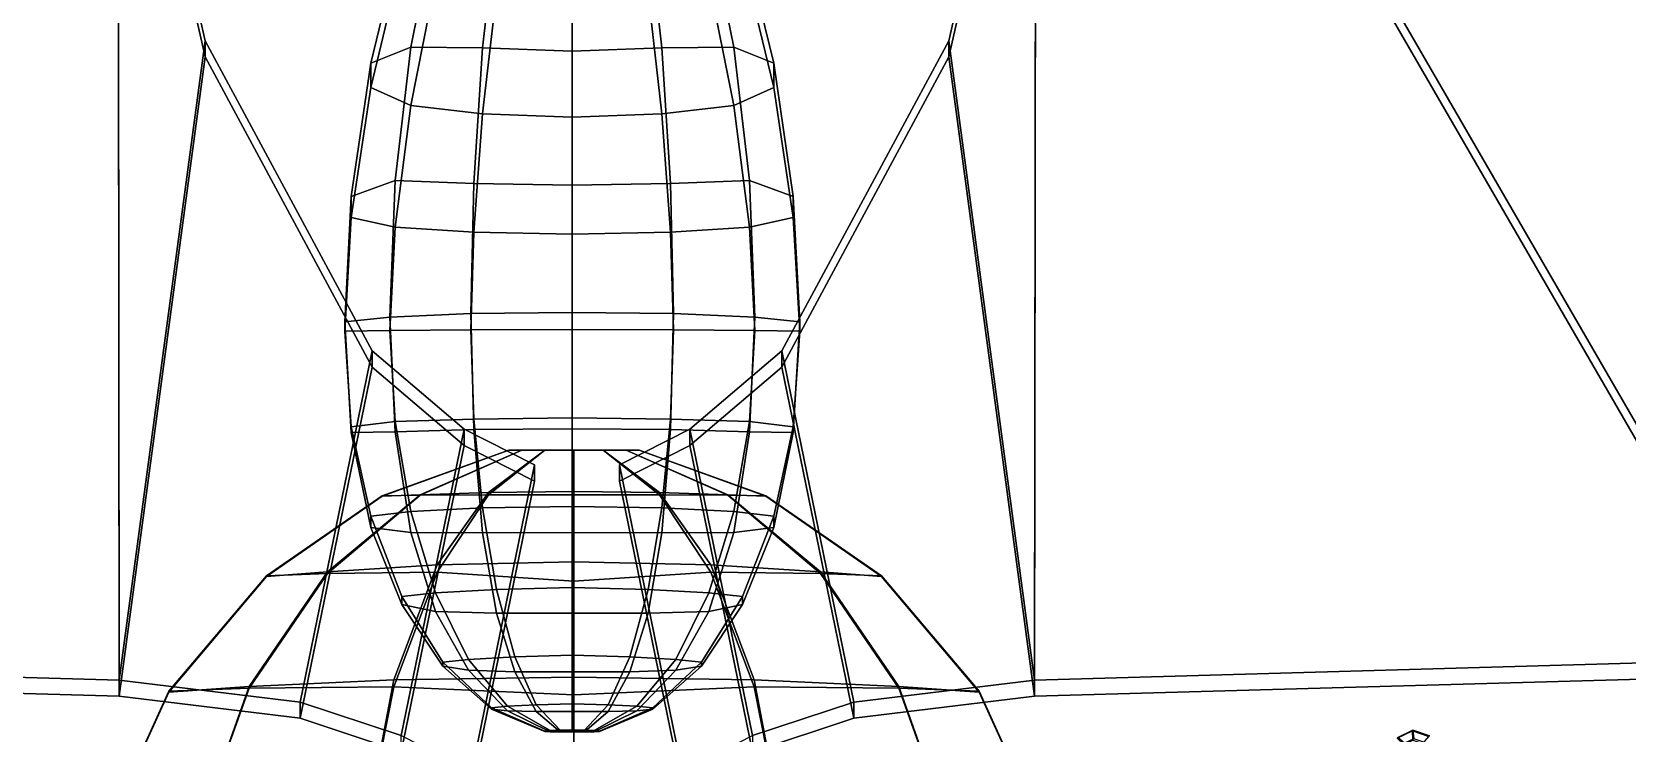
# Model space of a CAD drawing. Header units: metres. Extents: x -10 to 10, y -2.5 to 10.2.
# Drawn here: x -0.807 to 1.554, y 0.758 to 1.795 of the extents above; entities that cross this region are included whole.
import ezdxf

# ---------------------------------------------------------------- set-up
doc = ezdxf.new("R2010")
doc.units = ezdxf.units.M
for name, color, linetype in [('ABDO', 2, 'CONTINUOUS'), ('LEG$F', 19, 'CONTINUOUS'), ('THORAX', 15, 'CONTINUOUS'), ('WINGHIND', 10, 'CONTINUOUS')]:
    doc.layers.add(name, color=color, linetype=linetype)

msp = doc.modelspace()

# ---------------------------------------------------------------- linework, layer by layer
at = {"layer": 'ABDO', "color": 2}
for points in [[(-0.305144, 1.74866, -0.226826), (-0.259034, 1.93763, -0.194177), (-0.209116, 1.95369, -0.345951), (-0.246093, 1.77245, -0.408615)], [(-0.305144, 1.71266, -0.032744), (-0.259034, 1.90369, -0.02754), (-0.259034, 1.93763, -0.194177), (-0.305144, 1.74866, -0.226826)], [(-0.246093, 1.77245, -0.408615), (-0.209116, 1.95369, -0.345951), (-0.119167, 1.94983, -0.445587), (-0.139688, 1.77134, -0.527811)], [(-0.139688, 1.77134, -0.527811), (-0.119167, 1.94983, -0.445587), (-0.007003, 1.94483, -0.478909), (-0.007003, 1.76637, -0.567152)], [(-0.007003, 1.76637, -0.567152), (-0.007003, 1.94483, -0.478909), (0.105161, 1.94983, -0.445587), (0.125681, 1.77134, -0.527811)], [(0.125681, 1.77134, -0.527811), (0.105161, 1.94983, -0.445587), (0.195109, 1.95369, -0.345951), (0.232087, 1.77245, -0.408615)], [(0.232087, 1.77245, -0.408615), (0.195109, 1.95369, -0.345951), (0.245027, 1.93763, -0.194176), (0.291138, 1.74866, -0.226826)], [(0.291138, 1.74866, -0.226826), (0.245027, 1.93763, -0.194176), (0.245027, 1.90369, -0.02754), (0.291138, 1.71266, -0.032745)], [(-0.246093, 1.68608, 0.123356), (-0.209116, 1.87065, 0.113187), (-0.259034, 1.90369, -0.02754), (-0.305144, 1.71266, -0.032744)], [(0.291138, 1.71266, -0.032745), (0.245027, 1.90369, -0.02754), (0.195109, 1.87065, 0.113187), (0.232087, 1.68608, 0.123356)], [(-0.139688, 1.6735, 0.224906), (-0.119167, 1.85197, 0.201109), (-0.209116, 1.87065, 0.113187), (-0.246093, 1.68608, 0.123356)], [(0.232087, 1.68608, 0.123356), (0.195109, 1.87065, 0.113187), (0.105161, 1.85197, 0.201109), (0.125682, 1.6735, 0.224906)], [(-0.007003, 1.66853, 0.260914), (-0.007003, 1.84697, 0.231482), (-0.119167, 1.85197, 0.201109), (-0.139688, 1.6735, 0.224906)], [(0.125682, 1.6735, 0.224906), (0.105161, 1.85197, 0.201109), (-0.007003, 1.84697, 0.231482), (-0.007003, 1.66853, 0.260914)], [(-0.333928, 1.55144, -0.252947), (-0.305144, 1.74866, -0.226826), (-0.246093, 1.77245, -0.408615), (-0.269177, 1.57503, -0.449128)], [(-0.269177, 1.57503, -0.449128), (-0.246093, 1.77245, -0.408615), (-0.139688, 1.77134, -0.527811), (-0.152498, 1.57064, -0.572917)], [(-0.152498, 1.57064, -0.572917), (-0.139688, 1.77134, -0.527811), (-0.007003, 1.76637, -0.567152), (-0.007003, 1.56811, -0.615544)], [(-0.007003, 1.56811, -0.615544), (-0.007003, 1.76637, -0.567152), (0.125681, 1.77134, -0.527811), (0.138492, 1.57064, -0.572917)], [(0.138492, 1.57064, -0.572917), (0.125681, 1.77134, -0.527811), (0.232087, 1.77245, -0.408615), (0.25517, 1.57503, -0.449128)], [(0.25517, 1.57503, -0.449128), (0.232087, 1.77245, -0.408615), (0.291138, 1.74866, -0.226826), (0.319921, 1.55144, -0.252947)], [(-0.333928, 1.52014, -0.047354), (-0.305144, 1.71266, -0.032744), (-0.305144, 1.74866, -0.226826), (-0.333928, 1.55144, -0.252947)], [(0.319921, 1.55144, -0.252947), (0.291138, 1.74866, -0.226826), (0.291138, 1.71266, -0.032745), (0.319921, 1.52014, -0.047354)], [(-0.269176, 1.50582, 0.118944), (-0.246093, 1.68608, 0.123356), (-0.305144, 1.71266, -0.032744), (-0.333928, 1.52014, -0.047354)], [(0.319921, 1.52014, -0.047354), (0.291138, 1.71266, -0.032745), (0.232087, 1.68608, 0.123356), (0.25517, 1.50582, 0.118944)], [(-0.152498, 1.49837, 0.231903), (-0.139688, 1.6735, 0.224906), (-0.246093, 1.68608, 0.123356), (-0.269176, 1.50582, 0.118944)], [(0.25517, 1.50582, 0.118944), (0.232087, 1.68608, 0.123356), (0.125682, 1.6735, 0.224906), (0.138492, 1.49837, 0.231902)], [(-0.007003, 1.49554, 0.272107), (-0.007003, 1.66853, 0.260914), (-0.139688, 1.6735, 0.224906), (-0.152498, 1.49837, 0.231903)], [(0.138492, 1.49837, 0.231902), (0.125682, 1.6735, 0.224906), (-0.007003, 1.66853, 0.260914), (-0.007003, 1.49554, 0.272107)], [(-0.343712, 1.36608, -0.267114), (-0.333928, 1.55144, -0.252947), (-0.269177, 1.57503, -0.449128), (-0.277023, 1.37306, -0.452391)], [(-0.277023, 1.37306, -0.452391), (-0.269177, 1.57503, -0.449128), (-0.152498, 1.57064, -0.572917), (-0.156852, 1.37839, -0.580723)], [(-0.156852, 1.37839, -0.580723), (-0.152498, 1.57064, -0.572917), (-0.007003, 1.56811, -0.615544), (-0.007003, 1.37987, -0.624268)], [(-0.007003, 1.37987, -0.624268), (-0.007003, 1.56811, -0.615544), (0.138492, 1.57064, -0.572917), (0.142846, 1.37839, -0.580723)], [(0.142846, 1.37839, -0.580723), (0.138492, 1.57064, -0.572917), (0.25517, 1.57503, -0.449128), (0.263016, 1.37306, -0.452391)], [(0.263016, 1.37306, -0.452391), (0.25517, 1.57503, -0.449128), (0.319921, 1.55144, -0.252947), (0.329705, 1.36608, -0.267114)], [(-0.343712, 1.35235, -0.06163), (-0.333928, 1.52014, -0.047354), (-0.333928, 1.55144, -0.252947), (-0.343712, 1.36608, -0.267114)], [(0.329705, 1.36608, -0.267114), (0.319921, 1.55144, -0.252947), (0.319921, 1.52014, -0.047354), (0.329705, 1.35235, -0.06163)], [(-0.277023, 1.35306, 0.109922), (-0.269176, 1.50582, 0.118944), (-0.333928, 1.52014, -0.047354), (-0.343712, 1.35235, -0.06163)], [(0.329705, 1.35235, -0.06163), (0.319921, 1.52014, -0.047354), (0.25517, 1.50582, 0.118944), (0.263016, 1.35306, 0.109921)], [(-0.156852, 1.35426, 0.227973), (-0.152498, 1.49837, 0.231903), (-0.269176, 1.50582, 0.118944), (-0.277023, 1.35306, 0.109922)], [(-0.007003, 1.3546, 0.270054), (-0.007003, 1.49554, 0.272107), (-0.152498, 1.49837, 0.231903), (-0.156852, 1.35426, 0.227973)], [(0.142846, 1.35426, 0.227973), (0.138492, 1.49837, 0.231902), (-0.007003, 1.49554, 0.272107), (-0.007003, 1.3546, 0.270054)], [(0.263016, 1.35306, 0.109921), (0.25517, 1.50582, 0.118944), (0.138492, 1.49837, 0.231902), (0.142846, 1.35426, 0.227973)], [(-0.333928, 1.20249, -0.270682), (-0.343712, 1.36608, -0.267114), (-0.277023, 1.37306, -0.452391), (-0.269177, 1.20324, -0.446507)], [(-0.269177, 1.20324, -0.446507), (-0.277023, 1.37306, -0.452391), (-0.156852, 1.37839, -0.580723), (-0.152498, 1.20655, -0.568381)], [(-0.152498, 1.20655, -0.568381), (-0.156852, 1.37839, -0.580723), (-0.007003, 1.37987, -0.624268), (-0.007003, 1.20788, -0.610017)], [(-0.007003, 1.20788, -0.610017), (-0.007003, 1.37987, -0.624268), (0.142846, 1.37839, -0.580723), (0.138492, 1.20655, -0.568381)], [(0.138492, 1.20655, -0.568381), (0.142846, 1.37839, -0.580723), (0.263016, 1.37306, -0.452391), (0.25517, 1.20324, -0.446507)], [(0.25517, 1.20324, -0.446507), (0.263016, 1.37306, -0.452391), (0.329705, 1.36608, -0.267114), (0.319921, 1.20249, -0.270682)], [(-0.333928, 1.21063, -0.078103), (-0.343712, 1.35235, -0.06163), (-0.343712, 1.36608, -0.267114), (-0.333928, 1.20249, -0.270682)], [(-0.269176, 1.2185, 0.092824), (-0.277023, 1.35306, 0.109922), (-0.343712, 1.35235, -0.06163), (-0.333928, 1.21063, -0.078103)], [(-0.152498, 1.22217, 0.209235), (-0.156852, 1.35426, 0.227973), (-0.277023, 1.35306, 0.109922), (-0.269176, 1.2185, 0.092824)], [(-0.007003, 1.22378, 0.250754), (-0.007003, 1.3546, 0.270054), (-0.156852, 1.35426, 0.227973), (-0.152498, 1.22217, 0.209235)], [(0.138492, 1.22217, 0.209235), (0.142846, 1.35426, 0.227973), (-0.007003, 1.3546, 0.270054), (-0.007003, 1.22378, 0.250754)], [(0.25517, 1.2185, 0.092824), (0.263016, 1.35306, 0.109921), (0.142846, 1.35426, 0.227973), (0.138492, 1.22217, 0.209235)], [(0.319921, 1.21063, -0.078103), (0.329705, 1.35235, -0.06163), (0.263016, 1.35306, 0.109921), (0.25517, 1.2185, 0.092824)], [(0.319921, 1.20249, -0.270682), (0.329705, 1.36608, -0.267114), (0.329705, 1.35235, -0.06163), (0.319921, 1.21063, -0.078103)], [(-0.246093, 1.08557, 0.061255), (-0.269176, 1.2185, 0.092824), (-0.333928, 1.21063, -0.078103), (-0.305144, 1.07843, -0.095991)], [(-0.305144, 1.07843, -0.095991), (-0.333928, 1.21063, -0.078103), (-0.333928, 1.20249, -0.270682), (-0.305144, 1.06176, -0.275511)], [(-0.246094, 1.05432, -0.433612), (-0.269177, 1.20324, -0.446507), (-0.152498, 1.20655, -0.568381), (-0.139689, 1.05388, -0.541615)], [(-0.139688, 1.09065, 0.169375), (-0.152498, 1.22217, 0.209235), (-0.269176, 1.2185, 0.092824), (-0.246093, 1.08557, 0.061255)], [(-0.007003, 1.09309, 0.208204), (-0.007003, 1.22378, 0.250754), (-0.152498, 1.22217, 0.209235), (-0.139688, 1.09065, 0.169375)], [(-0.139689, 1.05388, -0.541615), (-0.152498, 1.20655, -0.568381), (-0.007003, 1.20788, -0.610017), (-0.007003, 1.05461, -0.579081)], [(0.125682, 1.09065, 0.169375), (0.138492, 1.22217, 0.209235), (-0.007003, 1.22378, 0.250754), (-0.007003, 1.09309, 0.208204)], [(-0.007003, 1.05461, -0.579081), (-0.007003, 1.20788, -0.610017), (0.138492, 1.20655, -0.568381), (0.125681, 1.05388, -0.541615)], [(0.125681, 1.05388, -0.541615), (0.138492, 1.20655, -0.568381), (0.25517, 1.20324, -0.446507), (0.232087, 1.05432, -0.433612)], [(0.232087, 1.08557, 0.061255), (0.25517, 1.2185, 0.092824), (0.138492, 1.22217, 0.209235), (0.125682, 1.09065, 0.169375)], [(0.291138, 1.07843, -0.095991), (0.319921, 1.21063, -0.078103), (0.25517, 1.2185, 0.092824), (0.232087, 1.08557, 0.061255)], [(0.291138, 1.06176, -0.275511), (0.319921, 1.20249, -0.270682), (0.319921, 1.21063, -0.078103), (0.291138, 1.07843, -0.095991)], [(-0.305144, 1.06176, -0.275511), (-0.333928, 1.20249, -0.270682), (-0.269177, 1.20324, -0.446507), (-0.246094, 1.05432, -0.433612)], [(0.232087, 1.05432, -0.433612), (0.25517, 1.20324, -0.446507), (0.319921, 1.20249, -0.270682), (0.291138, 1.06176, -0.275511)], [(-0.119167, 0.970234, 0.106378), (-0.139688, 1.09065, 0.169375), (-0.246093, 1.08557, 0.061255), (-0.209116, 0.965099, 0.014073)], [(-0.007003, 0.972853, 0.139753), (-0.007003, 1.09309, 0.208204), (-0.139688, 1.09065, 0.169375), (-0.119167, 0.970234, 0.106378)], [(0.105161, 0.970234, 0.106378), (0.125682, 1.09065, 0.169375), (-0.007003, 1.09309, 0.208204), (-0.007003, 0.972853, 0.139753)], [(0.195109, 0.965099, 0.014073), (0.232087, 1.08557, 0.061255), (0.125682, 1.09065, 0.169375), (0.105161, 0.970234, 0.106378)], [(-0.209116, 0.965099, 0.014073), (-0.246093, 1.08557, 0.061255), (-0.305144, 1.07843, -0.095991), (-0.259034, 0.959599, -0.118279)], [(-0.259034, 0.959599, -0.118279), (-0.305144, 1.07843, -0.095991), (-0.305144, 1.06176, -0.275511), (-0.259034, 0.947805, -0.269393)], [(0.245027, 0.959599, -0.118279), (0.291138, 1.07843, -0.095991), (0.232087, 1.08557, 0.061255), (0.195109, 0.965099, 0.014073)], [(0.245027, 0.947805, -0.269393), (0.291138, 1.06176, -0.275511), (0.291138, 1.07843, -0.095991), (0.245027, 0.959599, -0.118279)], [(-0.259034, 0.947805, -0.269393), (-0.305144, 1.06176, -0.275511), (-0.246094, 1.05432, -0.433612), (-0.209116, 0.937356, -0.405072)], [(-0.209116, 0.937356, -0.405072), (-0.246094, 1.05432, -0.433612), (-0.139689, 1.05388, -0.541615), (-0.119167, 0.935048, -0.495779)], [(-0.119167, 0.935048, -0.495779), (-0.139689, 1.05388, -0.541615), (-0.007003, 1.05461, -0.579081), (-0.007003, 0.935158, -0.527556)], [(-0.007003, 0.935158, -0.527556), (-0.007003, 1.05461, -0.579081), (0.125681, 1.05388, -0.541615), (0.105161, 0.935048, -0.495779)], [(0.105161, 0.935048, -0.495779), (0.125681, 1.05388, -0.541615), (0.232087, 1.05432, -0.433612), (0.195109, 0.937356, -0.405072)], [(0.195109, 0.937356, -0.405072), (0.232087, 1.05432, -0.433612), (0.291138, 1.06176, -0.275511), (0.245027, 0.947805, -0.269393)], [(-0.092128, 0.870713, 0.026041), (-0.119167, 0.970234, 0.106378), (-0.209116, 0.965099, 0.014073), (-0.160391, 0.866701, -0.044197)], [(-0.007003, 0.872888, 0.051563), (-0.007003, 0.972853, 0.139753), (-0.119167, 0.970234, 0.106378), (-0.092128, 0.870713, 0.026041)], [(0.078121, 0.870713, 0.026041), (0.105161, 0.970234, 0.106378), (-0.007003, 0.972853, 0.139753), (-0.007003, 0.872888, 0.051563)], [(0.146385, 0.866701, -0.044197), (0.195109, 0.965099, 0.014073), (0.105161, 0.970234, 0.106378), (0.078121, 0.870713, 0.026041)], [(-0.160391, 0.866701, -0.044197), (-0.209116, 0.965099, 0.014073), (-0.259034, 0.959599, -0.118279), (-0.198276, 0.862516, -0.144716)], [(-0.198276, 0.862516, -0.144716), (-0.259034, 0.959599, -0.118279), (-0.259034, 0.947805, -0.269393), (-0.198276, 0.856916, -0.257012)], [(-0.198276, 0.856916, -0.257012), (-0.259034, 0.947805, -0.269393), (-0.209116, 0.937356, -0.405072), (-0.160391, 0.850736, -0.358868)], [(0.184269, 0.862516, -0.144716), (0.245027, 0.959599, -0.118279), (0.195109, 0.965099, 0.014073), (0.146385, 0.866701, -0.044197)], [(0.146385, 0.850736, -0.358868), (0.195109, 0.937356, -0.405072), (0.245027, 0.947805, -0.269393), (0.184269, 0.856916, -0.257012)], [(0.184269, 0.856916, -0.257012), (0.245027, 0.947805, -0.269393), (0.245027, 0.959599, -0.118279), (0.184269, 0.862516, -0.144716)], [(-0.160391, 0.850736, -0.358868), (-0.209116, 0.937356, -0.405072), (-0.119167, 0.935048, -0.495779), (-0.092128, 0.848133, -0.428187)], [(-0.092128, 0.848133, -0.428187), (-0.119167, 0.935048, -0.495779), (-0.007003, 0.935158, -0.527556), (-0.007003, 0.848133, -0.452356)], [(-0.007003, 0.848133, -0.452356), (-0.007003, 0.935158, -0.527556), (0.105161, 0.935048, -0.495779), (0.078121, 0.848133, -0.428187)], [(0.078121, 0.848133, -0.428187), (0.105161, 0.935048, -0.495779), (0.195109, 0.937356, -0.405072), (0.146385, 0.850736, -0.358868)], [(-0.102754, 0.797349, -0.108513), (-0.160391, 0.866701, -0.044197), (-0.198276, 0.862516, -0.144716), (-0.126402, 0.794948, -0.171099)], [(-0.126402, 0.794948, -0.171099), (-0.198276, 0.862516, -0.144716), (-0.198276, 0.856916, -0.257012), (-0.126402, 0.793223, -0.239984)], [(-0.126402, 0.793223, -0.239984), (-0.198276, 0.856916, -0.257012), (-0.160391, 0.850736, -0.358868), (-0.102754, 0.790707, -0.302656)], [(-0.060141, 0.799654, -0.064799), (-0.092128, 0.870713, 0.026041), (-0.160391, 0.866701, -0.044197), (-0.102754, 0.797349, -0.108513)], [(-0.102754, 0.790707, -0.302656), (-0.160391, 0.850736, -0.358868), (-0.092128, 0.848133, -0.428187), (-0.060141, 0.789684, -0.345558)], [(-0.007003, 0.80101, -0.048866), (-0.007003, 0.872888, 0.051563), (-0.092128, 0.870713, 0.026041), (-0.060141, 0.799654, -0.064799)], [(0.046134, 0.799654, -0.064799), (0.078121, 0.870713, 0.026041), (-0.007003, 0.872888, 0.051563), (-0.007003, 0.80101, -0.048866)], [(0.088747, 0.797349, -0.108513), (0.146385, 0.866701, -0.044197), (0.078121, 0.870713, 0.026041), (0.046134, 0.799654, -0.064799)], [(0.046134, 0.789684, -0.345558), (0.078121, 0.848133, -0.428187), (0.146385, 0.850736, -0.358868), (0.088747, 0.790707, -0.302656)], [(0.112395, 0.794948, -0.171099), (0.184269, 0.862516, -0.144716), (0.146385, 0.866701, -0.044197), (0.088747, 0.797349, -0.108513)], [(0.088747, 0.790707, -0.302656), (0.146385, 0.850736, -0.358868), (0.184269, 0.856916, -0.257012), (0.112395, 0.793223, -0.239984)], [(0.112395, 0.793223, -0.239984), (0.184269, 0.856916, -0.257012), (0.184269, 0.862516, -0.144716), (0.112395, 0.794948, -0.171099)], [(-0.060141, 0.789684, -0.345558), (-0.092128, 0.848133, -0.428187), (-0.007003, 0.848133, -0.452356), (-0.007003, 0.789684, -0.360645)], [(-0.007003, 0.789684, -0.360645), (-0.007003, 0.848133, -0.452356), (0.078121, 0.848133, -0.428187), (0.046134, 0.789684, -0.345558)], [(-0.039551, 0.761414, -0.174888), (-0.102754, 0.797349, -0.108513), (-0.126402, 0.794948, -0.171099), (-0.047589, 0.760696, -0.196092)], [(-0.047589, 0.760696, -0.196092), (-0.126402, 0.794948, -0.171099), (-0.126402, 0.793223, -0.239984), (-0.047589, 0.760087, -0.219512)], [(-0.047589, 0.760087, -0.219512), (-0.126402, 0.793223, -0.239984), (-0.102754, 0.790707, -0.302656), (-0.039551, 0.75971, -0.240509)], [(-0.025066, 0.762044, -0.16013), (-0.060141, 0.799654, -0.064799), (-0.102754, 0.797349, -0.108513), (-0.039551, 0.761414, -0.174888)], [(-0.039551, 0.75971, -0.240509), (-0.102754, 0.790707, -0.302656), (-0.060141, 0.789684, -0.345558), (-0.025066, 0.759594, -0.254951)], [(-0.007003, 0.762407, -0.154778), (-0.007003, 0.80101, -0.048866), (-0.060141, 0.799654, -0.064799), (-0.025066, 0.762044, -0.16013)], [(-0.025066, 0.759594, -0.254951), (-0.060141, 0.789684, -0.345558), (-0.007003, 0.789684, -0.360645), (-0.007003, 0.759594, -0.26008)], [(0.011059, 0.762044, -0.16013), (0.046134, 0.799654, -0.064799), (-0.007003, 0.80101, -0.048866), (-0.007003, 0.762407, -0.154778)], [(-0.007003, 0.759594, -0.26008), (-0.007003, 0.789684, -0.360645), (0.046134, 0.789684, -0.345558), (0.011059, 0.759594, -0.254951)], [(0.025544, 0.761414, -0.174888), (0.088747, 0.797349, -0.108513), (0.046134, 0.799654, -0.064799), (0.011059, 0.762044, -0.16013)], [(0.011059, 0.759594, -0.254951), (0.046134, 0.789684, -0.345558), (0.088747, 0.790707, -0.302656), (0.025544, 0.75971, -0.240509)], [(0.033582, 0.760696, -0.196092), (0.112395, 0.794948, -0.171099), (0.088747, 0.797349, -0.108513), (0.025544, 0.761414, -0.174888)], [(0.025544, 0.75971, -0.240509), (0.088747, 0.790707, -0.302656), (0.112395, 0.793223, -0.239984), (0.033582, 0.760087, -0.219512)], [(0.033582, 0.760087, -0.219512), (0.112395, 0.793223, -0.239984), (0.112395, 0.794948, -0.171099), (0.033582, 0.760696, -0.196092)], [(0.011059, 0.762044, -0.16013), (-0.047589, 0.760696, -0.196092), (-0.025066, 0.759594, -0.254951), (0.033582, 0.760696, -0.196092)], [(-0.047589, 0.760696, -0.196092), (0.011059, 0.762044, -0.16013), (-0.039551, 0.761414, -0.174888)], [(-0.047589, 0.760087, -0.219512), (-0.039551, 0.75971, -0.240509), (-0.047589, 0.760696, -0.196092)], [(-0.039551, 0.75971, -0.240509), (-0.025066, 0.759594, -0.254951), (-0.047589, 0.760696, -0.196092)], [(-0.025066, 0.762044, -0.16013), (-0.039551, 0.761414, -0.174888), (-0.007003, 0.762407, -0.154778)], [(-0.007003, 0.762407, -0.154778), (-0.039551, 0.761414, -0.174888), (0.011059, 0.762044, -0.16013)], [(0.033582, 0.760696, -0.196092), (-0.025066, 0.759594, -0.254951), (0.011059, 0.759594, -0.254951)], [(-0.007003, 0.759594, -0.26008), (0.011059, 0.759594, -0.254951), (-0.025066, 0.759594, -0.254951)], [(0.025544, 0.761414, -0.174888), (0.011059, 0.762044, -0.16013), (0.033582, 0.760696, -0.196092)], [(0.033582, 0.760087, -0.219512), (0.033582, 0.760696, -0.196092), (0.011059, 0.759594, -0.254951)], [(0.025544, 0.75971, -0.240509), (0.033582, 0.760087, -0.219512), (0.011059, 0.759594, -0.254951)]]:
    msp.add_3dface(points, dxfattribs=at)
at = {"layer": 'LEG$F', "color": 19}
for points in [[(1.2372, 0.762111, -0.792219), (1.21466, 0.751095, -0.793553), (1.21391, 0.75022, -0.771452), (1.23645, 0.761236, -0.770117)], [(1.23645, 0.761236, -0.770117), (1.21391, 0.75022, -0.771452), (1.22355, 0.740712, -0.754898), (1.23713, 0.747355, -0.754095)], [(1.23861, 0.749467, -0.811097), (1.22478, 0.742703, -0.811929), (1.21466, 0.751095, -0.793553), (1.2372, 0.762111, -0.792219)], [(1.26165, 0.753716, -0.791679), (1.2372, 0.762111, -0.792219), (1.23645, 0.761236, -0.770117), (1.26091, 0.752849, -0.769563)], [(1.26091, 0.752849, -0.769563), (1.23645, 0.761236, -0.770117), (1.23713, 0.747355, -0.754095), (1.25188, 0.742297, -0.753759)], [(1.2536, 0.744308, -0.810785), (1.23861, 0.749467, -0.811097), (1.2372, 0.762111, -0.792219), (1.26165, 0.753716, -0.791679)]]:
    msp.add_3dface(points, dxfattribs=at)
at = {"layer": 'THORAX', "color": 15}
for points in [[(-0.232146, 1.1095, 0.26151), (-0.081823, 1.17598, 0.123858), (-0.100942, 1.17598, 0.079746), (-0.288391, 1.10849, 0.134306)], [(-0.288391, 1.10849, 0.134306), (-0.100942, 1.17598, 0.079746), (-0.100942, 1.17598, 0.02904), (-0.288391, 1.10825, -0.017057)], [(-0.288391, 1.10825, -0.017057), (-0.100942, 1.17598, 0.02904), (-0.081823, 1.17598, -0.018747), (-0.232146, 1.11011, -0.164162)], [(-0.130795, 1.11, 0.34177), (-0.047373, 1.17598, 0.151509), (-0.081823, 1.17598, 0.123858), (-0.232146, 1.1095, 0.26151)], [(-0.232146, 1.11011, -0.164162), (-0.081823, 1.17598, -0.018747), (-0.047373, 1.17598, -0.052855), (-0.130795, 1.11339, -0.272809)], [(-0.004413, 1.10989, 0.368304), (-0.004413, 1.17598, 0.161725), (-0.047373, 1.17598, 0.151509), (-0.130795, 1.11, 0.34177)], [(-0.130795, 1.11339, -0.272809), (-0.047373, 1.17598, -0.052855), (-0.004413, 1.17598, -0.065163), (-0.004413, 1.11498, -0.311752)], [(-0.047373, 1.17598, 0.151509), (0.092117, 1.17598, 0.079746), (0.038547, 1.17598, -0.052855), (-0.100942, 1.17598, 0.079746)], [(-0.081823, 1.17598, -0.018747), (-0.100942, 1.17598, 0.02904), (-0.047373, 1.17598, -0.052855)], [(-0.081823, 1.17598, 0.123858), (-0.047373, 1.17598, 0.151509), (-0.100942, 1.17598, 0.079746)], [(-0.100942, 1.17598, 0.02904), (-0.100942, 1.17598, 0.079746), (-0.047373, 1.17598, -0.052855)], [(-0.100942, 1.17598, 0.079746), (0.038547, 1.17598, -0.052855), (-0.047373, 1.17598, -0.052855)], [(-0.004413, 1.17598, -0.065163), (-0.047373, 1.17598, -0.052855), (0.038547, 1.17598, -0.052855)], [(-0.004413, 1.17598, 0.161725), (0.072998, 1.17598, 0.123858), (-0.047373, 1.17598, 0.151509)], [(0.092117, 1.17598, 0.079746), (-0.047373, 1.17598, 0.151509), (0.072998, 1.17598, 0.123858)], [(-0.004413, 1.11498, -0.311752), (-0.004413, 1.17598, -0.065163), (0.038547, 1.17598, -0.052855), (0.12197, 1.11339, -0.27281)], [(0.12197, 1.11, 0.34177), (0.038547, 1.17598, 0.151509), (-0.004413, 1.17598, 0.161725), (-0.004413, 1.10989, 0.368304)], [(0.038547, 1.17598, 0.151509), (0.072998, 1.17598, 0.123858), (-0.004413, 1.17598, 0.161725)], [(0.12197, 1.11339, -0.27281), (0.038547, 1.17598, -0.052855), (0.072998, 1.17598, -0.018747), (0.223321, 1.11011, -0.164162)], [(0.223321, 1.1095, 0.261415), (0.072998, 1.17598, 0.123858), (0.038547, 1.17598, 0.151509), (0.12197, 1.11, 0.34177)], [(0.072998, 1.17598, -0.018747), (0.038547, 1.17598, -0.052855), (0.092117, 1.17598, 0.079746)], [(0.223321, 1.11011, -0.164162), (0.072998, 1.17598, -0.018747), (0.092117, 1.17598, 0.02904), (0.279566, 1.10825, -0.017057)], [(0.279566, 1.10849, 0.134306), (0.092117, 1.17598, 0.079746), (0.072998, 1.17598, 0.123858), (0.223321, 1.1095, 0.261415)], [(0.092117, 1.17598, 0.02904), (0.072998, 1.17598, -0.018747), (0.092117, 1.17598, 0.079746)], [(0.279566, 1.10825, -0.017057), (0.092117, 1.17598, 0.02904), (0.092117, 1.17598, 0.079746), (0.279566, 1.10849, 0.134306)], [(-0.459337, 0.989412, -0.055948), (-0.288391, 1.10825, -0.017057), (-0.232146, 1.11011, -0.164162), (-0.369234, 0.996458, -0.310586)], [(-0.369234, 0.996458, -0.310586), (-0.232146, 1.11011, -0.164162), (-0.130795, 1.11339, -0.272809), (-0.206873, 1.00664, -0.491284)], [(-0.206873, 0.995579, 0.52461), (-0.130795, 1.11, 0.34177), (-0.232146, 1.1095, 0.26151), (-0.369234, 0.993843, 0.396134)], [(-0.206873, 1.00664, -0.491284), (-0.130795, 1.11339, -0.272809), (-0.004413, 1.11498, -0.311752), (-0.004413, 1.01104, -0.553752)], [(-0.004413, 0.982186, 0.547983), (-0.004413, 1.10989, 0.368304), (-0.130795, 1.11, 0.34177), (-0.206873, 0.995579, 0.52461)], [(-0.004413, 1.01104, -0.553752), (-0.004413, 1.11498, -0.311752), (0.12197, 1.11339, -0.27281), (0.198047, 1.00664, -0.491284)], [(0.198047, 0.995579, 0.52461), (0.12197, 1.11, 0.34177), (-0.004413, 1.10989, 0.368304), (-0.004413, 0.982186, 0.547983)], [(0.198047, 1.00664, -0.491284), (0.12197, 1.11339, -0.27281), (0.223321, 1.11011, -0.164162), (0.360408, 0.996458, -0.310587)], [(0.360408, 0.993843, 0.396134), (0.223321, 1.1095, 0.261415), (0.12197, 1.11, 0.34177), (0.198047, 0.995579, 0.52461)], [(0.360408, 0.996458, -0.310587), (0.223321, 1.11011, -0.164162), (0.279566, 1.10825, -0.017057), (0.450512, 0.989412, -0.055947)], [(-0.369234, 0.993843, 0.396134), (-0.232146, 1.1095, 0.26151), (-0.288391, 1.10849, 0.134306), (-0.459337, 0.990439, 0.192185)], [(-0.459337, 0.990439, 0.192185), (-0.288391, 1.10849, 0.134306), (-0.288391, 1.10825, -0.017057), (-0.459337, 0.989412, -0.055948)], [(0.450512, 0.990439, 0.192185), (0.279566, 1.10849, 0.134306), (0.223321, 1.1095, 0.261415), (0.360408, 0.993843, 0.396134)], [(0.450512, 0.989412, -0.055947), (0.279566, 1.10825, -0.017057), (0.279566, 1.10849, 0.134306), (0.450512, 0.990439, 0.192185)], [(-0.603845, 0.818238, -0.089744), (-0.459337, 0.989412, -0.055948), (-0.369234, 0.996458, -0.310586), (-0.485119, 0.826866, -0.437163)], [(-0.485119, 0.824343, 0.522193), (-0.369234, 0.993843, 0.396134), (-0.459337, 0.990439, 0.192185), (-0.603845, 0.819971, 0.253063)], [(-0.485119, 0.826866, -0.437163), (-0.369234, 0.996458, -0.310586), (-0.206873, 1.00664, -0.491284), (-0.271185, 0.836648, -0.667624)], [(-0.271184, 0.826221, 0.688751), (-0.206873, 0.995579, 0.52461), (-0.369234, 0.993843, 0.396134), (-0.485119, 0.824343, 0.522193)], [(-0.271185, 0.836648, -0.667624), (-0.206873, 1.00664, -0.491284), (-0.004413, 1.01104, -0.553752), (-0.004413, 0.840237, -0.735853)], [(-0.004413, 0.814475, 0.720777), (-0.004413, 0.982186, 0.547983), (-0.206873, 0.995579, 0.52461), (-0.271184, 0.826221, 0.688751)], [(-0.004413, 0.840237, -0.735853), (-0.004413, 1.01104, -0.553752), (0.198047, 1.00664, -0.491284), (0.26236, 0.836648, -0.667624)], [(0.26236, 0.826221, 0.688751), (0.198047, 0.995579, 0.52461), (-0.004413, 0.982186, 0.547983), (-0.004413, 0.814475, 0.720777)], [(0.26236, 0.836648, -0.667624), (0.198047, 1.00664, -0.491284), (0.360408, 0.996458, -0.310587), (0.476293, 0.826866, -0.437163)], [(0.476293, 0.824343, 0.522192), (0.360408, 0.993843, 0.396134), (0.198047, 0.995579, 0.52461), (0.26236, 0.826221, 0.688751)], [(0.476293, 0.826866, -0.437163), (0.360408, 0.996458, -0.310587), (0.450512, 0.989412, -0.055947), (0.595019, 0.818238, -0.089744)], [(0.595019, 0.819971, 0.253063), (0.450512, 0.990439, 0.192185), (0.360408, 0.993843, 0.396134), (0.476293, 0.824343, 0.522192)], [(-0.603845, 0.819971, 0.253063), (-0.459337, 0.990439, 0.192185), (-0.459337, 0.989412, -0.055948), (-0.603845, 0.818238, -0.089744)], [(0.595019, 0.818238, -0.089744), (0.450512, 0.989412, -0.055947), (0.450512, 0.990439, 0.192185), (0.595019, 0.819971, 0.253063)], [(-0.713515, 0.577955, -0.111609), (-0.603845, 0.818238, -0.089744), (-0.485119, 0.826866, -0.437163), (-0.573068, 0.579463, -0.528072)], [(-0.573068, 0.579463, -0.528072), (-0.485119, 0.826866, -0.437163), (-0.271185, 0.836648, -0.667624), (-0.319993, 0.579521, -0.760984)], [(-0.319993, 0.579521, -0.760984), (-0.271185, 0.836648, -0.667624), (-0.004413, 0.840237, -0.735853), (-0.004413, 0.579521, -0.817155)], [(-0.004413, 0.579521, -0.817155), (-0.004413, 0.840237, -0.735853), (0.26236, 0.836648, -0.667624), (0.311167, 0.579521, -0.760984)], [(0.311167, 0.579521, -0.760984), (0.26236, 0.836648, -0.667624), (0.476293, 0.826866, -0.437163), (0.564242, 0.579463, -0.528072)], [(0.564242, 0.579463, -0.528072), (0.476293, 0.826866, -0.437163), (0.595019, 0.818238, -0.089744), (0.704689, 0.577955, -0.111609)], [(-0.573068, 0.579354, 0.635726), (-0.485119, 0.824343, 0.522193), (-0.603845, 0.819971, 0.253063), (-0.713515, 0.578549, 0.314744)], [(-0.713515, 0.578549, 0.314744), (-0.603845, 0.819971, 0.253063), (-0.603845, 0.818238, -0.089744), (-0.713515, 0.577955, -0.111609)], [(-0.319992, 0.579419, 0.807126), (-0.271184, 0.826221, 0.688751), (-0.485119, 0.824343, 0.522193), (-0.573068, 0.579354, 0.635726)], [(-0.004413, 0.572248, 0.837551), (-0.004413, 0.814475, 0.720777), (-0.271184, 0.826221, 0.688751), (-0.319992, 0.579419, 0.807126)], [(0.311167, 0.579419, 0.807126), (0.26236, 0.826221, 0.688751), (-0.004413, 0.814475, 0.720777), (-0.004413, 0.572248, 0.837551)], [(0.564242, 0.579354, 0.635726), (0.476293, 0.824343, 0.522192), (0.26236, 0.826221, 0.688751), (0.311167, 0.579419, 0.807126)], [(0.704689, 0.578549, 0.314744), (0.595019, 0.819971, 0.253063), (0.476293, 0.824343, 0.522192), (0.564242, 0.579354, 0.635726)], [(0.704689, 0.577955, -0.111609), (0.595019, 0.818238, -0.089744), (0.595019, 0.819971, 0.253063), (0.704689, 0.578549, 0.314744)]]:
    msp.add_3dface(points, dxfattribs=at)
at = {"layer": 'WINGHIND', "color": 10}
for points in [[(3.40919, 1.07813, 0.646997), (2.93212, 2.87935, -0.53552), (1.53693, 2.60209, -0.35339), (2.38867, 0.904559, 0.761245)], [(2.38867, 0.880655, 0.733845), (1.53692, 2.57818, -0.38079), (2.93212, 2.85545, -0.562919), (3.40919, 1.05422, 0.619606)], [(0.860944, 2.43529, -0.24383), (1.76943, 0.866911, 0.785994), (2.38867, 0.904559, 0.761245), (1.53693, 2.60209, -0.35339)], [(1.53692, 2.57818, -0.38079), (2.38867, 0.880655, 0.733845), (1.76943, 0.843007, 0.758595), (0.860942, 2.41138, -0.27123)], [(-0.677342, 0.836135, 0.806254), (-0.679091, 2.34781, -0.186377), (-0.860944, 2.43529, -0.24383), (-1.76943, 0.866911, 0.785994)], [(0.679091, 2.34781, -0.186377), (0.677342, 0.836135, 0.806254), (1.76943, 0.866911, 0.785994), (0.860944, 2.43529, -0.24383)], [(-1.76943, 0.843007, 0.758595), (-0.860942, 2.41138, -0.27123), (-0.679089, 2.3239, -0.213777), (-0.67734, 0.812231, 0.778854)], [(0.860942, 2.41138, -0.27123), (1.76943, 0.843007, 0.758595), (0.67734, 0.812231, 0.778854), (0.679089, 2.3239, -0.213777)], [(-0.550132, 1.75788, 0.157904), (-0.679089, 2.3239, -0.213777), (-0.679091, 2.34781, -0.186377), (-0.550134, 1.78178, 0.185304)], [(-0.677342, 0.836135, 0.806254), (-0.550134, 1.78178, 0.185304), (-0.679091, 2.34781, -0.186377)], [(0.679089, 2.3239, -0.213777), (0.550132, 1.75788, 0.157904), (0.550134, 1.78178, 0.185304), (0.679091, 2.34781, -0.186377)], [(0.679091, 2.34781, -0.186377), (0.550134, 1.78178, 0.185304), (0.677342, 0.836135, 0.806254)], [(-0.679089, 2.3239, -0.213777), (-0.550132, 1.75788, 0.157904), (-0.67734, 0.812231, 0.778854)], [(0.67734, 0.812231, 0.778854), (0.550132, 1.75788, 0.157904), (0.679089, 2.3239, -0.213777)], [(-0.550134, 1.78178, 0.185304), (-0.677342, 0.836135, 0.806254), (-0.409621, 0.803458, 0.827723), (-0.302998, 1.32287, 0.486657)], [(-0.550132, 1.75788, 0.157904), (-0.550134, 1.78178, 0.185304), (-0.302998, 1.32287, 0.486657), (-0.302996, 1.29897, 0.459257)], [(0.550134, 1.78178, 0.185304), (0.550132, 1.75788, 0.157904), (0.302996, 1.29897, 0.459257), (0.302998, 1.32287, 0.486657)], [(0.677342, 0.836135, 0.806254), (0.550134, 1.78178, 0.185304), (0.302998, 1.32287, 0.486657), (0.409621, 0.803458, 0.827723)], [(-0.67734, 0.812231, 0.778854), (-0.550132, 1.75788, 0.157904), (-0.302996, 1.29897, 0.459257), (-0.409618, 0.779554, 0.800323)], [(0.550132, 1.75788, 0.157904), (0.67734, 0.812231, 0.778854), (0.409618, 0.779554, 0.800323), (0.302996, 1.29897, 0.459257)], [(-0.302998, 1.32287, 0.486657), (-0.409621, 0.803458, 0.827723), (-0.260005, 0.753977, 0.801254), (-0.166971, 1.20719, 0.50366)], [(-0.302996, 1.29897, 0.459257), (-0.302998, 1.32287, 0.486657), (-0.166971, 1.20719, 0.50366), (-0.166969, 1.18328, 0.476261)], [(0.302998, 1.32287, 0.486657), (0.302996, 1.29897, 0.459257), (0.166969, 1.18328, 0.476261), (0.166971, 1.20719, 0.50366)], [(0.409621, 0.803458, 0.827723), (0.302998, 1.32287, 0.486657), (0.166971, 1.20719, 0.50366), (0.260005, 0.753977, 0.801254)], [(-0.409618, 0.779554, 0.800323), (-0.302996, 1.29897, 0.459257), (-0.166969, 1.18328, 0.476261), (-0.260002, 0.730073, 0.773854)], [(0.302996, 1.29897, 0.459257), (0.409618, 0.779554, 0.800323), (0.260002, 0.730073, 0.773854), (0.166969, 1.18328, 0.476261)], [(-0.166971, 1.20719, 0.50366), (-0.260005, 0.753977, 0.801254), (-0.155785, 0.70102, 0.761622), (-0.062752, 1.15423, 0.464028)], [(-0.166969, 1.18328, 0.476261), (-0.166971, 1.20719, 0.50366), (-0.062752, 1.15423, 0.464028), (-0.06275, 1.13033, 0.436628)], [(0.166971, 1.20719, 0.50366), (0.166969, 1.18328, 0.476261), (0.06275, 1.13033, 0.436628), (0.062752, 1.15423, 0.464028)], [(0.260005, 0.753977, 0.801254), (0.166971, 1.20719, 0.50366), (0.062752, 1.15423, 0.464028), (0.155785, 0.70102, 0.761622)], [(-0.260002, 0.730073, 0.773854), (-0.166969, 1.18328, 0.476261), (-0.06275, 1.13033, 0.436628), (-0.155783, 0.677116, 0.734222)], [(0.166969, 1.18328, 0.476261), (0.260002, 0.730073, 0.773854), (0.155783, 0.677116, 0.734222), (0.06275, 1.13033, 0.436628)], [(-0.155783, 0.677116, 0.734222), (-0.06275, 1.13033, 0.436628), (-0.062752, 1.15423, 0.464028), (-0.155785, 0.70102, 0.761622)], [(0.06275, 1.13033, 0.436628), (0.155783, 0.677116, 0.734222), (0.155785, 0.70102, 0.761622), (0.062752, 1.15423, 0.464028)], [(-1.76943, 0.843007, 0.758595), (-0.67734, 0.812231, 0.778854), (-0.677342, 0.836135, 0.806254), (-1.76943, 0.866911, 0.785994)], [(0.67734, 0.812231, 0.778854), (1.76943, 0.843007, 0.758595), (1.76943, 0.866911, 0.785994), (0.677342, 0.836135, 0.806254)], [(-0.677342, 0.836135, 0.806254), (-0.67734, 0.812231, 0.778854), (-0.409618, 0.779554, 0.800323), (-0.409621, 0.803458, 0.827723)], [(0.67734, 0.812231, 0.778854), (0.677342, 0.836135, 0.806254), (0.409621, 0.803458, 0.827723), (0.409618, 0.779554, 0.800323)], [(-0.409621, 0.803458, 0.827723), (-0.409618, 0.779554, 0.800323), (-0.260002, 0.730073, 0.773854), (-0.260005, 0.753977, 0.801254)], [(0.409618, 0.779554, 0.800323), (0.409621, 0.803458, 0.827723), (0.260005, 0.753977, 0.801254), (0.260002, 0.730073, 0.773854)]]:
    msp.add_3dface(points, dxfattribs=at)

doc.saveas('drawing.dxf')
